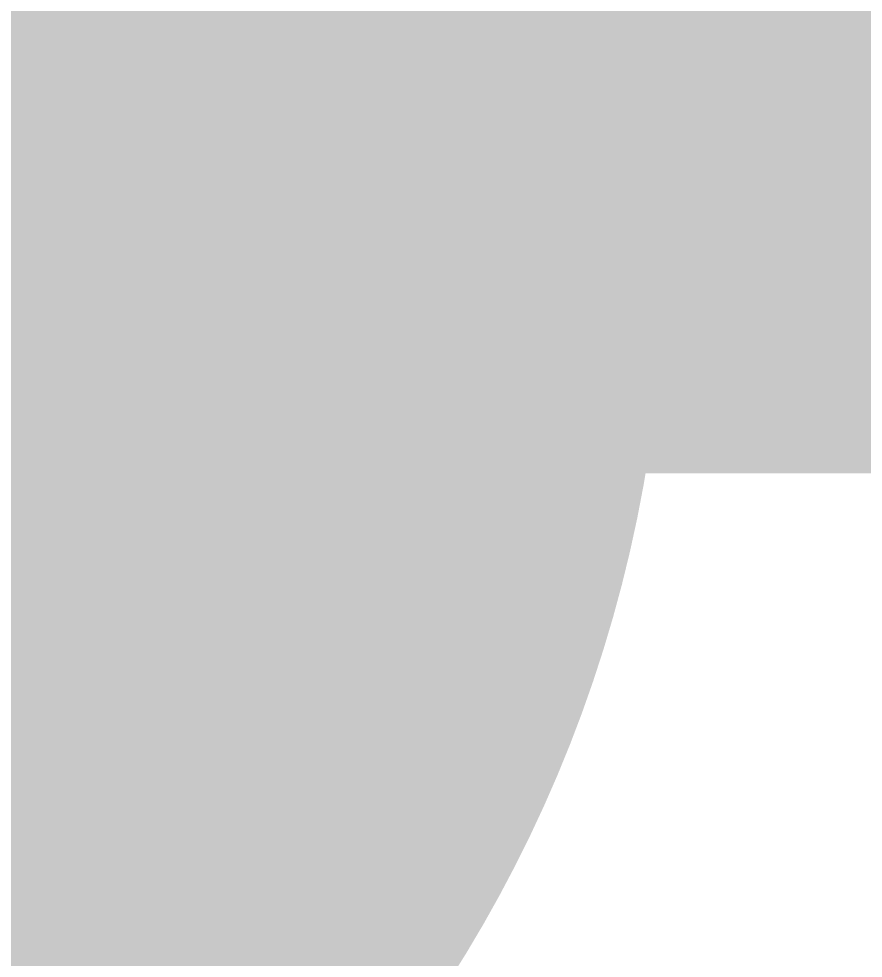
# Model space of a CAD drawing. Header units: inches. Extents: x -3 to 191, y -18 to 93.
# Drawn here: x 121.4085 to 121.5934, y 44.3432 to 44.5489 of the extents above; entities that cross this region are included whole.
import ezdxf

# ---------------------------------------------------------------- set-up
doc = ezdxf.new("R2010")
doc.units = ezdxf.units.IN
for name, color, linetype in [('Bottom Layer', 5, 'Continuous'), ('GND 1', 90, 'Continuous'), ('GND 2', 156, 'Continuous'), ('Mechanical 13', 56, 'Continuous'), ('PWR', 16, 'Continuous'), ('Signal L4', 76, 'Continuous'), ('Top Layer', 1, 'Continuous')]:
    doc.layers.add(name, color=color, linetype=linetype)
doc.styles.add('Arial', font='', dxfattribs={"height": 0.2})
doc.styles.get('Arial').set_extended_font_data('Arial')

# ---------------------------------------------------------------- blocks, each defined once
blk = doc.blocks.new('RES_0805_218')
at = {"layer": 'Mechanical 13', "style": 'Arial'}
blk.add_text('R101', height=1.000001, dxfattribs=at).set_placement((-1.58282, -0.49984))

msp = doc.modelspace()

# ---------------------------------------------------------------- hatches: boundary and pattern name
at = {"layer": 'Bottom Layer'}
h = msp.add_hatch(color=5, dxfattribs=at)
edge = h.paths.add_edge_path()
edge.add_arc((121.25, 44.5), 0.3, 0, 360)
at = {"layer": 'GND 1'}
h = msp.add_hatch(color=90, dxfattribs=at)
edge = h.paths.add_edge_path()
edge.add_arc((121.25, 44.5), 0.3, 0, 360)
at = {"layer": 'GND 2'}
h = msp.add_hatch(color=156, dxfattribs=at)
edge = h.paths.add_edge_path()
edge.add_arc((121.25, 44.5), 0.3, 0, 360)
at = {"layer": 'PWR'}
h = msp.add_hatch(color=16, dxfattribs=at)
edge = h.paths.add_edge_path()
edge.add_arc((121.25, 44.5), 0.3, 0, 360)
at = {"layer": 'Signal L4'}
h = msp.add_hatch(color=76, dxfattribs=at)
edge = h.paths.add_edge_path()
edge.add_arc((121.25, 44.5), 0.3, 0, 360)
at = {"layer": 'Top Layer'}
h = msp.add_hatch(color=1, dxfattribs=at)
edge = h.paths.add_edge_path()
edge.add_arc((121.25, 44.5), 0.3, 0, 360)

# ---------------------------------------------------------------- linework, layer by layer
for points in [[(121.25, 44.5, 0.5, 0.5, 0), (121.25, 45.29999, 0.5, 0.5, 0)], [(121.25, 44.5, 0.5, 0.5, 0), (121.25, 44.5, 0.5, 0.5, 0)]]:
    msp.add_lwpolyline(points, format="xyseb", dxfattribs=at)
for points in [[(121.125, 44.5, 0.25, 0.25, 1), (121.375, 44.5, 0.25, 0.25, 1)], [(121.12501, 44.5, 0.25, 0.25, 1), (121.375, 44.5, 0.25, 0.25, 1)], [(121.12501, 44.5, 0.25, 0.25, 1), (121.375, 44.5, 0.25, 0.25, 1)]]:
    msp.add_lwpolyline(points, format="xyseb", close=True, dxfattribs=at)

# ---------------------------------------------------------------- block references
at = {"rotation": 270}
msp.add_blockref('RES_0805_218', (121.25001, 44.35), dxfattribs=at)

doc.saveas('drawing.dxf')
